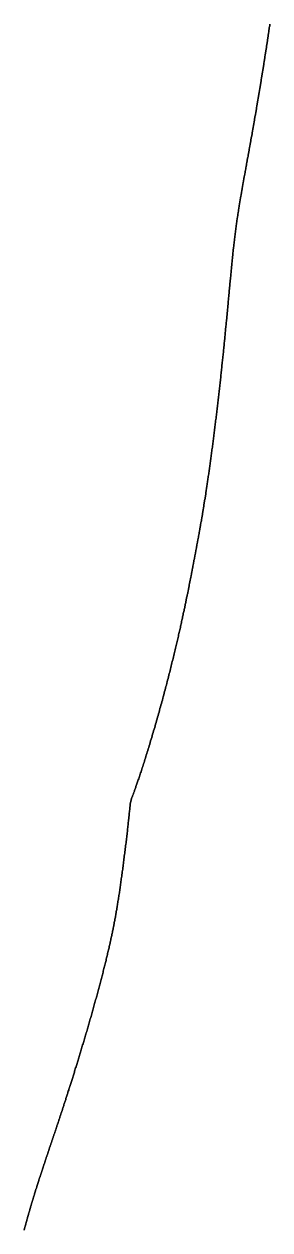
# Model space of a CAD drawing. Header units: inches. Extents: x 130170 to 284068, y 377793 to 804530.
# Drawn here: x 260286.8 to 260308.3, y 744296 to 744401.1 of the extents above; entities that cross this region are included whole.
import ezdxf

# ---------------------------------------------------------------- set-up
doc = ezdxf.new("R2010")
doc.units = ezdxf.units.IN
doc.header["$MEASUREMENT"] = 0
doc.layers.add('muni_il', color=7, linetype='Continuous')

msp = doc.modelspace()

# ---------------------------------------------------------------- linework, layer by layer
at = {"layer": 'muni_il'}
for points in [[(260286.82, 744295.98), (260286.84, 744296.03), (260286.85, 744296.08), (260286.86, 744296.12), (260286.87, 744296.17), (260286.89, 744296.21), (260286.9, 744296.26), (260286.91, 744296.31), (260286.92, 744296.35), (260286.94, 744296.4), (260286.95, 744296.44), (260286.96, 744296.49), (260286.97, 744296.53), (260286.98, 744296.58), (260287, 744296.62), (260287.01, 744296.67), (260287.02, 744296.71), (260287.03, 744296.76), (260287.05, 744296.8), (260287.06, 744296.85), (260287.07, 744296.89), (260287.08, 744296.94), (260287.1, 744296.98), (260287.11, 744297.02), (260287.12, 744297.07), (260287.13, 744297.11), (260287.15, 744297.16), (260287.16, 744297.2), (260287.17, 744297.24), (260287.18, 744297.29), (260287.2, 744297.33), (260287.21, 744297.38), (260287.22, 744297.42), (260287.23, 744297.46), (260287.24, 744297.51), (260287.26, 744297.55), (260287.27, 744297.59), (260287.28, 744297.64), (260287.29, 744297.68), (260287.31, 744297.72), (260287.32, 744297.77), (260287.33, 744297.81), (260287.34, 744297.85), (260287.36, 744297.9), (260287.37, 744297.94), (260287.38, 744297.98), (260287.39, 744298.02), (260287.41, 744298.07), (260287.42, 744298.11), (260287.43, 744298.15), (260287.45, 744298.2), (260287.46, 744298.24), (260287.47, 744298.28), (260287.48, 744298.32), (260287.5, 744298.37), (260287.51, 744298.41), (260287.52, 744298.45), (260287.53, 744298.49), (260287.55, 744298.54), (260287.56, 744298.58), (260287.57, 744298.62), (260287.59, 744298.67), (260287.6, 744298.71), (260287.61, 744298.75), (260287.62, 744298.79), (260287.64, 744298.84), (260287.65, 744298.88), (260287.66, 744298.92), (260287.68, 744298.96), (260287.69, 744299.01), (260287.7, 744299.05), (260287.72, 744299.09), (260287.73, 744299.13), (260287.74, 744299.18), (260287.75, 744299.22), (260287.77, 744299.26), (260287.78, 744299.3), (260287.79, 744299.35), (260287.81, 744299.39), (260287.82, 744299.43), (260287.83, 744299.48), (260287.85, 744299.52), (260287.86, 744299.56), (260287.87, 744299.6), (260287.89, 744299.65), (260287.9, 744299.69), (260287.92, 744299.73), (260287.93, 744299.78), (260287.94, 744299.82), (260287.96, 744299.86), (260287.97, 744299.9), (260287.98, 744299.95), (260288, 744299.99), (260288.01, 744300.03), (260288.03, 744300.08), (260288.04, 744300.12), (260288.05, 744300.17), (260288.07, 744300.21), (260288.08, 744300.25), (260288.1, 744300.3), (260288.11, 744300.34), (260288.12, 744300.38), (260288.14, 744300.43), (260288.15, 744300.47), (260288.17, 744300.52), (260288.18, 744300.56), (260288.19, 744300.6), (260288.21, 744300.65), (260288.22, 744300.69), (260288.24, 744300.74), (260288.25, 744300.78), (260288.27, 744300.83), (260288.28, 744300.87), (260288.3, 744300.92), (260288.31, 744300.96), (260288.33, 744301.01), (260288.34, 744301.05), (260288.36, 744301.1), (260288.37, 744301.14), (260288.39, 744301.19), (260288.4, 744301.23), (260288.42, 744301.28), (260288.43, 744301.32), (260288.45, 744301.37), (260288.46, 744301.42), (260288.48, 744301.46), (260288.49, 744301.51), (260288.51, 744301.56), (260288.52, 744301.6), (260288.54, 744301.65), (260288.55, 744301.7), (260288.57, 744301.74), (260288.59, 744301.79), (260288.6, 744301.84), (260288.62, 744301.89), (260288.63, 744301.93), (260288.65, 744301.98), (260288.67, 744302.03), (260288.68, 744302.08), (260288.7, 744302.13), (260288.71, 744302.17), (260288.73, 744302.22), (260288.75, 744302.27), (260288.76, 744302.32), (260288.78, 744302.37), (260288.8, 744302.42), (260288.81, 744302.47), (260288.83, 744302.52), (260288.85, 744302.57), (260288.86, 744302.62), (260288.88, 744302.67), (260288.9, 744302.72), (260288.91, 744302.77), (260288.93, 744302.82), (260288.95, 744302.87), (260288.97, 744302.93), (260288.98, 744302.98), (260289, 744303.03), (260289.02, 744303.08), (260289.04, 744303.13), (260289.05, 744303.19), (260289.07, 744303.24), (260289.09, 744303.29), (260289.11, 744303.35), (260289.13, 744303.4), (260289.14, 744303.45), (260289.16, 744303.51), (260289.18, 744303.56), (260289.2, 744303.62), (260289.22, 744303.67), (260289.24, 744303.73), (260289.25, 744303.78), (260289.27, 744303.84), (260289.29, 744303.89), (260289.31, 744303.95), (260289.33, 744304.01), (260289.35, 744304.06), (260289.37, 744304.12), (260289.39, 744304.18), (260289.41, 744304.23), (260289.43, 744304.29), (260289.45, 744304.35), (260289.47, 744304.41), (260289.49, 744304.47), (260289.51, 744304.53), (260289.53, 744304.59), (260289.55, 744304.65), (260289.57, 744304.71), (260289.59, 744304.77), (260289.61, 744304.83), (260289.63, 744304.89), (260289.65, 744304.95), (260289.67, 744305.02), (260289.69, 744305.08), (260289.71, 744305.14), (260289.73, 744305.21), (260289.75, 744305.27), (260289.78, 744305.33), (260289.8, 744305.4), (260289.82, 744305.46), (260289.84, 744305.53), (260289.86, 744305.59), (260289.88, 744305.66), (260289.91, 744305.73), (260289.93, 744305.79), (260289.95, 744305.86), (260289.97, 744305.93), (260290, 744306), (260290.02, 744306.07), (260290.04, 744306.13), (260290.06, 744306.2), (260290.09, 744306.27), (260290.11, 744306.34), (260290.13, 744306.42), (260290.16, 744306.49), (260290.18, 744306.56), (260290.2, 744306.63), (260290.23, 744306.7), (260290.25, 744306.78), (260290.28, 744306.85), (260290.3, 744306.93), (260290.32, 744307), (260290.35, 744307.08), (260290.37, 744307.15), (260290.4, 744307.23), (260290.42, 744307.3), (260290.45, 744307.38), (260290.47, 744307.46), (260290.5, 744307.54), (260290.52, 744307.62), (260290.55, 744307.7), (260290.58, 744307.78), (260290.6, 744307.86), (260290.63, 744307.94), (260290.65, 744308.02), (260290.68, 744308.1), (260290.71, 744308.18), (260290.73, 744308.27), (260290.76, 744308.35), (260290.79, 744308.44), (260290.81, 744308.52), (260290.84, 744308.61), (260290.87, 744308.69), (260290.9, 744308.78), (260290.92, 744308.87), (260290.95, 744308.95), (260290.98, 744309.04), (260291.01, 744309.13), (260291.03, 744309.22), (260291.06, 744309.31), (260291.09, 744309.4), (260291.12, 744309.49), (260291.15, 744309.58), (260291.18, 744309.67), (260291.21, 744309.77), (260291.23, 744309.86), (260291.26, 744309.95), (260291.29, 744310.05), (260291.32, 744310.14), (260291.35, 744310.24), (260291.38, 744310.33), (260291.41, 744310.43), (260291.44, 744310.52), (260291.47, 744310.62), (260291.5, 744310.72), (260291.53, 744310.82), (260291.56, 744310.92), (260291.59, 744311.02), (260291.62, 744311.12), (260291.65, 744311.22), (260291.68, 744311.32), (260291.71, 744311.42), (260291.74, 744311.52), (260291.77, 744311.62), (260291.81, 744311.72), (260291.84, 744311.83), (260291.87, 744311.93), (260291.9, 744312.03), (260291.93, 744312.14), (260291.96, 744312.24), (260291.99, 744312.35), (260292.02, 744312.45), (260292.06, 744312.56), (260292.09, 744312.66), (260292.12, 744312.77), (260292.15, 744312.88), (260292.18, 744312.99), (260292.21, 744313.09), (260292.24, 744313.2), (260292.28, 744313.31), (260292.31, 744313.42), (260292.34, 744313.53), (260292.37, 744313.64), (260292.4, 744313.74), (260292.44, 744313.85), (260292.47, 744313.96), (260292.5, 744314.07), (260292.53, 744314.18), (260292.56, 744314.29), (260292.59, 744314.4), (260292.63, 744314.52), (260292.66, 744314.63), (260292.69, 744314.74), (260292.72, 744314.85), (260292.75, 744314.96), (260292.78, 744315.07), (260292.82, 744315.18), (260292.85, 744315.29), (260292.88, 744315.4), (260292.91, 744315.51), (260292.94, 744315.63), (260292.97, 744315.74), (260293, 744315.85), (260293.03, 744315.96), (260293.06, 744316.07), (260293.1, 744316.18), (260293.13, 744316.29), (260293.16, 744316.4), (260293.19, 744316.51), (260293.22, 744316.62), (260293.25, 744316.74), (260293.28, 744316.85), (260293.31, 744316.96), (260293.34, 744317.07), (260293.37, 744317.18), (260293.39, 744317.28), (260293.42, 744317.39), (260293.45, 744317.5), (260293.48, 744317.61), (260293.51, 744317.72), (260293.54, 744317.83), (260293.57, 744317.94), (260293.6, 744318.04), (260293.62, 744318.15), (260293.65, 744318.26), (260293.68, 744318.36), (260293.71, 744318.47), (260293.73, 744318.58), (260293.76, 744318.68), (260293.79, 744318.79), (260293.81, 744318.89), (260293.84, 744319), (260293.87, 744319.1), (260293.89, 744319.2), (260293.92, 744319.31), (260293.94, 744319.41), (260293.97, 744319.51), (260293.99, 744319.61), (260294.02, 744319.72), (260294.04, 744319.82), (260294.07, 744319.92), (260294.09, 744320.02), (260294.11, 744320.12), (260294.14, 744320.22), (260294.16, 744320.32), (260294.18, 744320.42), (260294.21, 744320.51), (260294.23, 744320.61), (260294.25, 744320.71), (260294.27, 744320.81), (260294.3, 744320.91), (260294.32, 744321), (260294.34, 744321.1), (260294.36, 744321.19), (260294.38, 744321.29), (260294.4, 744321.39), (260294.42, 744321.48), (260294.44, 744321.58), (260294.46, 744321.67), (260294.48, 744321.77), (260294.5, 744321.86), (260294.52, 744321.96), (260294.54, 744322.05), (260294.56, 744322.15), (260294.58, 744322.24), (260294.6, 744322.33), (260294.62, 744322.43), (260294.64, 744322.52), (260294.66, 744322.62), (260294.67, 744322.71), (260294.69, 744322.8), (260294.71, 744322.9), (260294.73, 744322.99), (260294.74, 744323.09), (260294.76, 744323.18), (260294.78, 744323.28), (260294.8, 744323.37), (260294.81, 744323.47), (260294.83, 744323.57), (260294.85, 744323.66), (260294.86, 744323.76), (260294.88, 744323.86), (260294.9, 744323.95), (260294.91, 744324.05), (260294.93, 744324.15), (260294.95, 744324.25), (260294.96, 744324.35), (260294.98, 744324.45), (260295, 744324.55), (260295.01, 744324.65), (260295.03, 744324.76), (260295.05, 744324.86), (260295.06, 744324.96), (260295.08, 744325.07), (260295.09, 744325.17), (260295.11, 744325.28), (260295.13, 744325.39), (260295.14, 744325.49), (260295.16, 744325.6), (260295.17, 744325.71), (260295.19, 744325.82), (260295.21, 744325.93), (260295.22, 744326.05), (260295.24, 744326.16), (260295.25, 744326.27), (260295.27, 744326.39), (260295.29, 744326.5), (260295.3, 744326.62), (260295.32, 744326.74), (260295.34, 744326.86), (260295.35, 744326.98), (260295.37, 744327.1), (260295.38, 744327.22), (260295.4, 744327.34), (260295.42, 744327.46), (260295.43, 744327.59), (260295.45, 744327.71), (260295.47, 744327.84), (260295.48, 744327.96), (260295.5, 744328.09), (260295.52, 744328.22), (260295.53, 744328.34), (260295.55, 744328.47), (260295.56, 744328.6), (260295.58, 744328.73), (260295.6, 744328.86), (260295.61, 744328.98), (260295.63, 744329.11), (260295.65, 744329.24), (260295.66, 744329.37), (260295.68, 744329.5), (260295.69, 744329.63), (260295.71, 744329.76), (260295.72, 744329.88), (260295.74, 744330.01), (260295.75, 744330.14), (260295.77, 744330.26), (260295.78, 744330.38), (260295.8, 744330.51), (260295.81, 744330.63), (260295.83, 744330.75), (260295.84, 744330.87), (260295.85, 744330.98), (260295.87, 744331.1), (260295.88, 744331.21), (260295.89, 744331.32), (260295.9, 744331.43), (260295.91, 744331.54), (260295.93, 744331.64), (260295.94, 744331.75), (260295.95, 744331.84), (260295.96, 744331.94), (260295.97, 744332.03), (260295.98, 744332.12), (260295.99, 744332.21), (260295.99, 744332.29), (260296, 744332.37), (260296.01, 744332.44), (260296.02, 744332.52), (260296.02, 744332.58), (260296.03, 744332.65), (260296.04, 744332.71), (260296.04, 744332.76), (260296.05, 744332.81), (260296.05, 744332.86), (260296.05, 744332.9), (260296.06, 744332.94), (260296.06, 744332.98), (260296.06, 744333.01), (260296.06, 744333.04), (260296.07, 744333.06), (260296.07, 744333.08), (260296.07, 744333.09), (260296.07, 744333.11), (260296.07, 744333.11), (260296.07, 744333.12), (260296.07, 744333.12), (260296.2, 744333.61), (260296.23, 744333.71), (260296.25, 744333.76), (260296.27, 744333.81), (260296.29, 744333.87), (260296.31, 744333.92), (260296.33, 744333.97), (260296.35, 744334.03), (260296.37, 744334.09), (260296.39, 744334.15), (260296.41, 744334.21), (260296.44, 744334.27), (260296.46, 744334.33), (260296.48, 744334.4), (260296.51, 744334.46), (260296.53, 744334.53), (260296.56, 744334.61), (260296.58, 744334.68), (260296.61, 744334.76), (260296.64, 744334.83), (260296.66, 744334.91), (260296.69, 744335), (260296.72, 744335.08), (260296.75, 744335.17), (260296.78, 744335.26), (260296.82, 744335.35), (260296.85, 744335.45), (260296.88, 744335.55), (260296.91, 744335.65), (260296.95, 744335.75), (260296.98, 744335.85), (260297.02, 744335.96), (260297.05, 744336.07), (260297.09, 744336.18), (260297.13, 744336.3), (260297.17, 744336.41), (260297.2, 744336.53), (260297.24, 744336.65), (260297.28, 744336.77), (260297.32, 744336.89), (260297.36, 744337.02), (260297.4, 744337.15), (260297.44, 744337.28), (260297.48, 744337.41), (260297.52, 744337.54), (260297.57, 744337.67), (260297.61, 744337.81), (260297.65, 744337.94), (260297.69, 744338.08), (260297.73, 744338.22), (260297.78, 744338.36), (260297.82, 744338.5), (260297.86, 744338.65), (260297.9, 744338.79), (260297.95, 744338.93), (260297.99, 744339.08), (260298.03, 744339.22), (260298.08, 744339.37), (260298.12, 744339.52), (260298.16, 744339.67), (260298.21, 744339.81), (260298.25, 744339.96), (260298.29, 744340.11), (260298.34, 744340.26), (260298.38, 744340.41), (260298.42, 744340.56), (260298.46, 744340.71), (260298.51, 744340.86), (260298.55, 744341.01), (260298.59, 744341.16), (260298.63, 744341.31), (260298.67, 744341.46), (260298.72, 744341.61), (260298.76, 744341.76), (260298.8, 744341.91), (260298.84, 744342.06), (260298.88, 744342.21), (260298.92, 744342.36), (260298.96, 744342.5), (260299, 744342.65), (260299.04, 744342.8), (260299.08, 744342.94), (260299.12, 744343.09), (260299.15, 744343.23), (260299.19, 744343.38), (260299.23, 744343.52), (260299.27, 744343.67), (260299.3, 744343.81), (260299.34, 744343.95), (260299.38, 744344.09), (260299.41, 744344.23), (260299.45, 744344.37), (260299.48, 744344.51), (260299.52, 744344.65), (260299.55, 744344.78), (260299.59, 744344.92), (260299.62, 744345.05), (260299.66, 744345.19), (260299.69, 744345.32), (260299.72, 744345.45), (260299.75, 744345.58), (260299.79, 744345.71), (260299.82, 744345.84), (260299.85, 744345.97), (260299.88, 744346.1), (260299.91, 744346.23), (260299.94, 744346.35), (260299.97, 744346.48), (260300, 744346.6), (260300.03, 744346.72), (260300.06, 744346.84), (260300.09, 744346.96), (260300.12, 744347.08), (260300.14, 744347.2), (260300.17, 744347.32), (260300.2, 744347.43), (260300.22, 744347.55), (260300.25, 744347.66), (260300.28, 744347.78), (260300.3, 744347.89), (260300.33, 744348), (260300.35, 744348.11), (260300.38, 744348.22), (260300.4, 744348.33), (260300.43, 744348.43), (260300.45, 744348.54), (260300.47, 744348.64), (260300.5, 744348.75), (260300.52, 744348.85), (260300.54, 744348.95), (260300.56, 744349.06), (260300.59, 744349.16), (260300.61, 744349.25), (260300.63, 744349.35), (260300.65, 744349.45), (260300.67, 744349.55), (260300.69, 744349.64), (260300.71, 744349.74), (260300.73, 744349.83), (260300.75, 744349.92), (260300.77, 744350.02), (260300.79, 744350.11), (260300.81, 744350.2), (260300.83, 744350.29), (260300.85, 744350.37), (260300.87, 744350.46), (260300.88, 744350.55), (260300.9, 744350.63), (260300.92, 744350.72), (260300.94, 744350.8), (260300.95, 744350.89), (260300.97, 744350.97), (260300.99, 744351.05), (260301, 744351.13), (260301.02, 744351.22), (260301.04, 744351.29), (260301.05, 744351.37), (260301.07, 744351.45), (260301.09, 744351.53), (260301.1, 744351.61), (260301.12, 744351.68), (260301.13, 744351.76), (260301.15, 744351.83), (260301.16, 744351.91), (260301.18, 744351.98), (260301.19, 744352.06), (260301.21, 744352.13), (260301.22, 744352.2), (260301.23, 744352.27), (260301.25, 744352.34), (260301.26, 744352.41), (260301.28, 744352.48), (260301.29, 744352.55), (260301.3, 744352.62), (260301.32, 744352.69), (260301.33, 744352.76), (260301.34, 744352.82), (260301.36, 744352.89), (260301.37, 744352.96), (260301.38, 744353.02), (260301.39, 744353.09), (260301.41, 744353.15), (260301.42, 744353.22), (260301.43, 744353.28), (260301.44, 744353.35), (260301.46, 744353.41), (260301.47, 744353.47), (260301.48, 744353.54), (260301.49, 744353.6), (260301.5, 744353.66), (260301.52, 744353.72), (260301.53, 744353.78), (260301.54, 744353.85), (260301.55, 744353.91), (260301.56, 744353.97), (260301.58, 744354.03), (260301.59, 744354.09), (260301.6, 744354.15), (260301.61, 744354.21), (260301.62, 744354.27), (260301.63, 744354.33), (260301.64, 744354.39), (260301.66, 744354.45), (260301.67, 744354.51), (260301.68, 744354.57), (260301.69, 744354.63), (260301.7, 744354.69), (260301.71, 744354.75), (260301.72, 744354.81), (260301.74, 744354.87), (260301.75, 744354.92), (260301.76, 744354.98), (260301.77, 744355.04), (260301.78, 744355.1), (260301.79, 744355.16), (260301.8, 744355.22), (260301.81, 744355.28), (260301.83, 744355.34), (260301.84, 744355.4), (260301.85, 744355.46), (260301.86, 744355.52), (260301.87, 744355.58), (260301.88, 744355.64), (260301.89, 744355.7), (260301.9, 744355.76), (260301.92, 744355.83), (260301.93, 744355.89), (260301.94, 744355.95), (260301.95, 744356.01), (260301.96, 744356.07), (260301.97, 744356.13), (260301.98, 744356.2), (260302, 744356.26), (260302.01, 744356.32), (260302.02, 744356.39), (260302.03, 744356.45), (260302.04, 744356.52), (260302.05, 744356.58), (260302.07, 744356.65), (260302.08, 744356.71), (260302.09, 744356.78), (260302.1, 744356.84), (260302.11, 744356.91), (260302.13, 744356.98), (260302.14, 744357.05), (260302.15, 744357.11), (260302.16, 744357.18), (260302.18, 744357.25), (260302.19, 744357.32), (260302.2, 744357.39), (260302.21, 744357.46), (260302.22, 744357.53), (260302.24, 744357.61), (260302.25, 744357.68), (260302.26, 744357.75), (260302.28, 744357.83), (260302.29, 744357.9), (260302.3, 744357.97), (260302.31, 744358.05), (260302.33, 744358.13), (260302.34, 744358.2), (260302.35, 744358.28), (260302.37, 744358.36), (260302.38, 744358.44), (260302.39, 744358.51), (260302.41, 744358.59), (260302.42, 744358.67), (260302.43, 744358.76), (260302.45, 744358.84), (260302.46, 744358.92), (260302.47, 744359), (260302.49, 744359.09), (260302.5, 744359.17), (260302.51, 744359.26), (260302.53, 744359.34), (260302.54, 744359.43), (260302.56, 744359.51), (260302.57, 744359.6), (260302.58, 744359.69), (260302.6, 744359.78), (260302.61, 744359.87), (260302.63, 744359.96), (260302.64, 744360.05), (260302.66, 744360.14), (260302.67, 744360.24), (260302.68, 744360.33), (260302.7, 744360.42), (260302.71, 744360.52), (260302.73, 744360.61), (260302.74, 744360.71), (260302.76, 744360.81), (260302.77, 744360.9), (260302.79, 744361), (260302.8, 744361.1), (260302.82, 744361.2), (260302.83, 744361.3), (260302.85, 744361.4), (260302.86, 744361.5), (260302.88, 744361.61), (260302.89, 744361.71), (260302.91, 744361.81), (260302.92, 744361.92), (260302.94, 744362.02), (260302.95, 744362.13), (260302.97, 744362.24), (260302.98, 744362.34), (260303, 744362.45), (260303.01, 744362.56), (260303.03, 744362.67), (260303.04, 744362.78), (260303.06, 744362.89), (260303.07, 744363), (260303.09, 744363.11), (260303.1, 744363.22), (260303.12, 744363.33), (260303.13, 744363.45), (260303.15, 744363.56), (260303.17, 744363.67), (260303.18, 744363.79), (260303.2, 744363.9), (260303.21, 744364.02), (260303.23, 744364.14), (260303.24, 744364.25), (260303.26, 744364.37), (260303.27, 744364.49), (260303.29, 744364.61), (260303.3, 744364.72), (260303.32, 744364.84), (260303.34, 744364.96), (260303.35, 744365.08), (260303.37, 744365.2), (260303.38, 744365.32), (260303.4, 744365.44), (260303.41, 744365.57), (260303.43, 744365.69), (260303.44, 744365.81), (260303.46, 744365.93), (260303.47, 744366.05), (260303.49, 744366.18), (260303.5, 744366.3), (260303.52, 744366.42), (260303.53, 744366.55), (260303.55, 744366.67), (260303.56, 744366.8), (260303.58, 744366.92), (260303.59, 744367.04), (260303.61, 744367.17), (260303.62, 744367.29), (260303.64, 744367.42), (260303.65, 744367.54), (260303.67, 744367.67), (260303.68, 744367.8), (260303.7, 744367.92), (260303.71, 744368.05), (260303.73, 744368.17), (260303.74, 744368.3), (260303.76, 744368.42), (260303.77, 744368.55), (260303.78, 744368.68), (260303.8, 744368.8), (260303.81, 744368.93), (260303.83, 744369.05), (260303.84, 744369.18), (260303.86, 744369.31), (260303.87, 744369.43), (260303.88, 744369.56), (260303.9, 744369.68), (260303.91, 744369.81), (260303.92, 744369.93), (260303.94, 744370.06), (260303.95, 744370.18), (260303.97, 744370.31), (260303.98, 744370.43), (260303.99, 744370.56), (260304.01, 744370.68), (260304.02, 744370.81), (260304.03, 744370.93), (260304.05, 744371.05), (260304.06, 744371.18), (260304.07, 744371.3), (260304.08, 744371.42), (260304.1, 744371.54), (260304.11, 744371.67), (260304.12, 744371.79), (260304.14, 744371.91), (260304.15, 744372.03), (260304.16, 744372.15), (260304.17, 744372.27), (260304.18, 744372.39), (260304.2, 744372.51), (260304.21, 744372.63), (260304.22, 744372.75), (260304.23, 744372.87), (260304.25, 744372.99), (260304.26, 744373.11), (260304.27, 744373.22), (260304.28, 744373.34), (260304.29, 744373.46), (260304.3, 744373.57), (260304.32, 744373.69), (260304.33, 744373.8), (260304.34, 744373.92), (260304.35, 744374.03), (260304.36, 744374.14), (260304.37, 744374.26), (260304.38, 744374.37), (260304.39, 744374.48), (260304.4, 744374.59), (260304.41, 744374.7), (260304.43, 744374.81), (260304.44, 744374.92), (260304.45, 744375.03), (260304.46, 744375.14), (260304.47, 744375.25), (260304.48, 744375.36), (260304.49, 744375.46), (260304.5, 744375.57), (260304.51, 744375.68), (260304.52, 744375.78), (260304.53, 744375.88), (260304.54, 744375.99), (260304.55, 744376.09), (260304.56, 744376.19), (260304.57, 744376.3), (260304.58, 744376.4), (260304.59, 744376.5), (260304.6, 744376.6), (260304.61, 744376.7), (260304.61, 744376.8), (260304.62, 744376.9), (260304.63, 744376.99), (260304.64, 744377.09), (260304.65, 744377.19), (260304.66, 744377.28), (260304.67, 744377.38), (260304.68, 744377.47), (260304.69, 744377.57), (260304.7, 744377.66), (260304.7, 744377.75), (260304.71, 744377.84), (260304.72, 744377.94), (260304.73, 744378.03), (260304.74, 744378.12), (260304.75, 744378.21), (260304.76, 744378.29), (260304.76, 744378.38), (260304.77, 744378.47), (260304.78, 744378.56), (260304.79, 744378.64), (260304.8, 744378.73), (260304.8, 744378.81), (260304.81, 744378.9), (260304.82, 744378.98), (260304.83, 744379.07), (260304.84, 744379.15), (260304.84, 744379.23), (260304.85, 744379.31), (260304.86, 744379.39), (260304.87, 744379.47), (260304.87, 744379.55), (260304.88, 744379.63), (260304.89, 744379.71), (260304.9, 744379.79), (260304.91, 744379.86), (260304.91, 744379.94), (260304.92, 744380.02), (260304.93, 744380.09), (260304.94, 744380.17), (260304.94, 744380.24), (260304.95, 744380.32), (260304.96, 744380.39), (260304.96, 744380.46), (260304.97, 744380.54), (260304.98, 744380.61), (260304.99, 744380.68), (260304.99, 744380.75), (260305, 744380.82), (260305.01, 744380.89), (260305.02, 744380.96), (260305.02, 744381.03), (260305.03, 744381.1), (260305.04, 744381.17), (260305.04, 744381.23), (260305.05, 744381.3), (260305.06, 744381.37), (260305.07, 744381.43), (260305.07, 744381.5), (260305.08, 744381.57), (260305.09, 744381.63), (260305.09, 744381.7), (260305.1, 744381.76), (260305.11, 744381.82), (260305.12, 744381.89), (260305.12, 744381.95), (260305.13, 744382.01), (260305.14, 744382.08), (260305.14, 744382.14), (260305.15, 744382.2), (260305.16, 744382.26), (260305.17, 744382.32), (260305.17, 744382.38), (260305.18, 744382.44), (260305.19, 744382.5), (260305.19, 744382.56), (260305.2, 744382.62), (260305.21, 744382.68), (260305.22, 744382.74), (260305.22, 744382.8), (260305.23, 744382.86), (260305.24, 744382.92), (260305.25, 744382.98), (260305.25, 744383.03), (260305.26, 744383.09), (260305.27, 744383.15), (260305.28, 744383.21), (260305.28, 744383.26), (260305.29, 744383.32), (260305.3, 744383.38), (260305.31, 744383.43), (260305.31, 744383.49), (260305.32, 744383.55), (260305.33, 744383.6), (260305.34, 744383.66), (260305.34, 744383.71), (260305.35, 744383.77), (260305.36, 744383.83), (260305.37, 744383.88), (260305.37, 744383.94), (260305.38, 744383.99), (260305.39, 744384.05), (260305.4, 744384.1), (260305.4, 744384.15), (260305.41, 744384.16), (260305.41, 744384.21), (260305.42, 744384.27), (260305.43, 744384.32), (260305.44, 744384.38), (260305.45, 744384.43), (260305.46, 744384.49), (260305.46, 744384.54), (260305.47, 744384.6), (260305.48, 744384.65), (260305.49, 744384.71), (260305.5, 744384.76), (260305.51, 744384.82), (260305.51, 744384.87), (260305.52, 744384.93), (260305.53, 744384.98), (260305.54, 744385.04), (260305.55, 744385.09), (260305.56, 744385.15), (260305.57, 744385.2), (260305.58, 744385.26), (260305.59, 744385.31), (260305.59, 744385.37), (260305.6, 744385.42), (260305.61, 744385.48), (260305.62, 744385.54), (260305.63, 744385.59), (260305.64, 744385.65), (260305.65, 744385.7), (260305.66, 744385.76), (260305.67, 744385.82), (260305.68, 744385.87), (260305.69, 744385.93), (260305.7, 744385.99), (260305.71, 744386.04), (260305.72, 744386.1), (260305.73, 744386.16), (260305.74, 744386.22), (260305.75, 744386.27), (260305.76, 744386.33), (260305.77, 744386.39), (260305.78, 744386.45), (260305.79, 744386.51), (260305.8, 744386.57), (260305.81, 744386.62), (260305.82, 744386.68), (260305.83, 744386.74), (260305.84, 744386.8), (260305.85, 744386.86), (260305.86, 744386.92), (260305.87, 744386.98), (260305.88, 744387.04), (260305.89, 744387.1), (260305.9, 744387.16), (260305.91, 744387.23), (260305.93, 744387.29), (260305.94, 744387.35), (260305.95, 744387.41), (260305.96, 744387.47), (260305.97, 744387.54), (260305.98, 744387.6), (260305.99, 744387.66), (260306, 744387.72), (260306.02, 744387.79), (260306.03, 744387.85), (260306.04, 744387.92), (260306.05, 744387.98), (260306.06, 744388.04), (260306.07, 744388.11), (260306.09, 744388.17), (260306.1, 744388.24), (260306.11, 744388.31), (260306.12, 744388.37), (260306.13, 744388.44), (260306.15, 744388.5), (260306.16, 744388.57), (260306.17, 744388.64), (260306.18, 744388.71), (260306.19, 744388.77), (260306.21, 744388.84), (260306.22, 744388.91), (260306.23, 744388.98), (260306.24, 744389.05), (260306.26, 744389.12), (260306.27, 744389.19), (260306.28, 744389.25), (260306.29, 744389.32), (260306.31, 744389.39), (260306.32, 744389.47), (260306.33, 744389.54), (260306.35, 744389.61), (260306.36, 744389.68), (260306.37, 744389.75), (260306.39, 744389.82), (260306.4, 744389.89), (260306.41, 744389.97), (260306.42, 744390.04), (260306.44, 744390.11), (260306.45, 744390.19), (260306.46, 744390.26), (260306.48, 744390.33), (260306.49, 744390.41), (260306.5, 744390.48), (260306.52, 744390.56), (260306.53, 744390.63), (260306.54, 744390.71), (260306.56, 744390.78), (260306.57, 744390.86), (260306.59, 744390.93), (260306.6, 744391.01), (260306.61, 744391.08), (260306.63, 744391.16), (260306.64, 744391.24), (260306.65, 744391.32), (260306.67, 744391.39), (260306.68, 744391.47), (260306.7, 744391.55), (260306.71, 744391.63), (260306.72, 744391.7), (260306.74, 744391.78), (260306.75, 744391.86), (260306.77, 744391.94), (260306.78, 744392.02), (260306.79, 744392.1), (260306.81, 744392.18), (260306.82, 744392.26), (260306.84, 744392.34), (260306.85, 744392.42), (260306.86, 744392.5), (260306.88, 744392.58), (260306.89, 744392.66), (260306.91, 744392.74), (260306.92, 744392.82), (260306.93, 744392.9), (260306.95, 744392.98), (260306.96, 744393.07), (260306.98, 744393.15), (260306.99, 744393.23), (260307.01, 744393.31), (260307.02, 744393.39), (260307.03, 744393.48), (260307.05, 744393.56), (260307.06, 744393.64), (260307.08, 744393.72), (260307.09, 744393.81), (260307.1, 744393.89), (260307.12, 744393.97), (260307.13, 744394.05), (260307.15, 744394.14), (260307.16, 744394.22), (260307.18, 744394.3), (260307.19, 744394.39), (260307.2, 744394.47), (260307.22, 744394.56), (260307.23, 744394.64), (260307.25, 744394.72), (260307.26, 744394.81), (260307.27, 744394.89), (260307.29, 744394.98), (260307.3, 744395.06), (260307.32, 744395.14), (260307.33, 744395.23), (260307.35, 744395.31), (260307.36, 744395.4), (260307.37, 744395.48), (260307.39, 744395.57), (260307.4, 744395.65), (260307.42, 744395.73), (260307.43, 744395.82), (260307.44, 744395.9), (260307.46, 744395.99), (260307.47, 744396.07), (260307.49, 744396.16), (260307.5, 744396.24), (260307.51, 744396.33), (260307.53, 744396.41), (260307.54, 744396.49), (260307.55, 744396.58), (260307.57, 744396.66), (260307.58, 744396.75), (260307.59, 744396.83), (260307.61, 744396.92), (260307.62, 744397), (260307.64, 744397.08), (260307.65, 744397.17), (260307.66, 744397.25), (260307.68, 744397.34), (260307.69, 744397.42), (260307.7, 744397.5), (260307.72, 744397.59), (260307.73, 744397.67), (260307.74, 744397.76), (260307.76, 744397.84), (260307.77, 744397.92), (260307.78, 744398.01), (260307.8, 744398.09), (260307.81, 744398.17), (260307.82, 744398.26), (260307.83, 744398.34), (260307.85, 744398.42), (260307.86, 744398.5), (260307.87, 744398.59), (260307.89, 744398.67), (260307.9, 744398.75), (260307.91, 744398.83), (260307.92, 744398.92), (260307.94, 744399), (260307.95, 744399.08), (260307.96, 744399.16), (260307.97, 744399.24), (260307.99, 744399.33), (260308, 744399.41), (260308.01, 744399.49), (260308.02, 744399.57), (260308.04, 744399.65), (260308.05, 744399.73), (260308.06, 744399.81), (260308.07, 744399.89), (260308.08, 744399.97), (260308.1, 744400.05), (260308.11, 744400.13), (260308.12, 744400.21), (260308.13, 744400.29), (260308.14, 744400.37), (260308.16, 744400.45), (260308.17, 744400.53), (260308.18, 744400.61), (260308.19, 744400.69), (260308.2, 744400.77), (260308.21, 744400.84), (260308.23, 744400.92), (260308.24, 744401), (260308.25, 744401.08), (260308.26, 744401.15)], [(260308.26, 744401.15), (260308.25, 744401.08), (260308.24, 744401), (260308.23, 744400.92), (260308.21, 744400.84), (260308.2, 744400.77), (260308.19, 744400.69), (260308.18, 744400.61), (260308.17, 744400.53), (260308.16, 744400.45), (260308.14, 744400.37), (260308.13, 744400.29), (260308.12, 744400.21), (260308.11, 744400.13), (260308.1, 744400.05), (260308.08, 744399.97), (260308.07, 744399.89), (260308.06, 744399.81), (260308.05, 744399.73), (260308.04, 744399.65), (260308.02, 744399.57), (260308.01, 744399.49), (260308, 744399.41), (260307.99, 744399.33), (260307.97, 744399.24), (260307.96, 744399.16), (260307.95, 744399.08), (260307.94, 744399), (260307.92, 744398.92), (260307.91, 744398.83), (260307.9, 744398.75), (260307.89, 744398.67), (260307.87, 744398.59), (260307.86, 744398.5), (260307.85, 744398.42), (260307.83, 744398.34), (260307.82, 744398.26), (260307.81, 744398.17), (260307.8, 744398.09), (260307.78, 744398.01), (260307.77, 744397.92), (260307.76, 744397.84), (260307.74, 744397.76), (260307.73, 744397.67), (260307.72, 744397.59), (260307.7, 744397.5), (260307.69, 744397.42), (260307.68, 744397.34), (260307.66, 744397.25), (260307.65, 744397.17), (260307.64, 744397.08), (260307.62, 744397), (260307.61, 744396.92), (260307.59, 744396.83), (260307.58, 744396.75), (260307.57, 744396.66), (260307.55, 744396.58), (260307.54, 744396.49), (260307.53, 744396.41), (260307.51, 744396.33), (260307.5, 744396.24), (260307.49, 744396.16), (260307.47, 744396.07), (260307.46, 744395.99), (260307.44, 744395.9), (260307.43, 744395.82), (260307.42, 744395.73), (260307.4, 744395.65), (260307.39, 744395.57), (260307.37, 744395.48), (260307.36, 744395.4), (260307.35, 744395.31), (260307.33, 744395.23), (260307.32, 744395.14), (260307.3, 744395.06), (260307.29, 744394.98), (260307.27, 744394.89), (260307.26, 744394.81), (260307.25, 744394.72), (260307.23, 744394.64), (260307.22, 744394.56), (260307.2, 744394.47), (260307.19, 744394.39), (260307.18, 744394.3), (260307.16, 744394.22), (260307.15, 744394.14), (260307.13, 744394.05), (260307.12, 744393.97), (260307.1, 744393.89), (260307.09, 744393.81), (260307.08, 744393.72), (260307.06, 744393.64), (260307.05, 744393.56), (260307.03, 744393.48), (260307.02, 744393.39), (260307.01, 744393.31), (260306.99, 744393.23), (260306.98, 744393.15), (260306.96, 744393.07), (260306.95, 744392.98), (260306.93, 744392.9), (260306.92, 744392.82), (260306.91, 744392.74), (260306.89, 744392.66), (260306.88, 744392.58), (260306.86, 744392.5), (260306.85, 744392.42), (260306.84, 744392.34), (260306.82, 744392.26), (260306.81, 744392.18), (260306.79, 744392.1), (260306.78, 744392.02), (260306.77, 744391.94), (260306.75, 744391.86), (260306.74, 744391.78), (260306.72, 744391.7), (260306.71, 744391.63), (260306.7, 744391.55), (260306.68, 744391.47), (260306.67, 744391.39), (260306.65, 744391.32), (260306.64, 744391.24), (260306.63, 744391.16), (260306.61, 744391.08), (260306.6, 744391.01), (260306.59, 744390.93), (260306.57, 744390.86), (260306.56, 744390.78), (260306.54, 744390.71), (260306.53, 744390.63), (260306.52, 744390.56), (260306.5, 744390.48), (260306.49, 744390.41), (260306.48, 744390.33), (260306.46, 744390.26), (260306.45, 744390.19), (260306.44, 744390.11), (260306.42, 744390.04), (260306.41, 744389.97), (260306.4, 744389.89), (260306.39, 744389.82), (260306.37, 744389.75), (260306.36, 744389.68), (260306.35, 744389.61), (260306.33, 744389.54), (260306.32, 744389.47), (260306.31, 744389.39), (260306.29, 744389.32), (260306.28, 744389.25), (260306.27, 744389.19), (260306.26, 744389.12), (260306.24, 744389.05), (260306.23, 744388.98), (260306.22, 744388.91), (260306.21, 744388.84), (260306.19, 744388.77), (260306.18, 744388.71), (260306.17, 744388.64), (260306.16, 744388.57), (260306.15, 744388.5), (260306.13, 744388.44), (260306.12, 744388.37), (260306.11, 744388.31), (260306.1, 744388.24), (260306.09, 744388.17), (260306.07, 744388.11), (260306.06, 744388.04), (260306.05, 744387.98), (260306.04, 744387.92), (260306.03, 744387.85), (260306.02, 744387.79), (260306, 744387.72), (260305.99, 744387.66), (260305.98, 744387.6), (260305.97, 744387.54), (260305.96, 744387.47), (260305.95, 744387.41), (260305.94, 744387.35), (260305.93, 744387.29), (260305.91, 744387.23), (260305.9, 744387.16), (260305.89, 744387.1), (260305.88, 744387.04), (260305.87, 744386.98), (260305.86, 744386.92), (260305.85, 744386.86), (260305.84, 744386.8), (260305.83, 744386.74), (260305.82, 744386.68), (260305.81, 744386.62), (260305.8, 744386.57), (260305.79, 744386.51), (260305.78, 744386.45), (260305.77, 744386.39), (260305.76, 744386.33), (260305.75, 744386.27), (260305.74, 744386.22), (260305.73, 744386.16), (260305.72, 744386.1), (260305.71, 744386.04), (260305.7, 744385.99), (260305.69, 744385.93), (260305.68, 744385.87), (260305.67, 744385.82), (260305.66, 744385.76), (260305.65, 744385.7), (260305.64, 744385.65), (260305.63, 744385.59), (260305.62, 744385.54), (260305.61, 744385.48), (260305.6, 744385.42), (260305.59, 744385.37), (260305.59, 744385.31), (260305.58, 744385.26), (260305.57, 744385.2), (260305.56, 744385.15), (260305.55, 744385.09), (260305.54, 744385.04), (260305.53, 744384.98), (260305.52, 744384.93), (260305.51, 744384.87), (260305.51, 744384.82), (260305.5, 744384.76), (260305.49, 744384.71), (260305.48, 744384.65), (260305.47, 744384.6), (260305.46, 744384.54), (260305.46, 744384.49), (260305.45, 744384.43), (260305.44, 744384.38), (260305.43, 744384.32), (260305.42, 744384.27), (260305.41, 744384.21), (260305.41, 744384.16), (260305.4, 744384.15), (260305.4, 744384.1), (260305.39, 744384.05), (260305.38, 744383.99), (260305.37, 744383.94), (260305.37, 744383.88), (260305.36, 744383.83), (260305.35, 744383.77), (260305.34, 744383.71), (260305.34, 744383.66), (260305.33, 744383.6), (260305.32, 744383.55), (260305.31, 744383.49), (260305.31, 744383.43), (260305.3, 744383.38), (260305.29, 744383.32), (260305.28, 744383.26), (260305.28, 744383.21), (260305.27, 744383.15), (260305.26, 744383.09), (260305.25, 744383.03), (260305.25, 744382.98), (260305.24, 744382.92), (260305.23, 744382.86), (260305.22, 744382.8), (260305.22, 744382.74), (260305.21, 744382.68), (260305.2, 744382.62), (260305.19, 744382.56), (260305.19, 744382.5), (260305.18, 744382.44), (260305.17, 744382.38), (260305.17, 744382.32), (260305.16, 744382.26), (260305.15, 744382.2), (260305.14, 744382.14), (260305.14, 744382.08), (260305.13, 744382.01), (260305.12, 744381.95), (260305.12, 744381.89), (260305.11, 744381.82), (260305.1, 744381.76), (260305.09, 744381.7), (260305.09, 744381.63), (260305.08, 744381.57), (260305.07, 744381.5), (260305.07, 744381.43), (260305.06, 744381.37), (260305.05, 744381.3), (260305.04, 744381.23), (260305.04, 744381.17), (260305.03, 744381.1), (260305.02, 744381.03), (260305.02, 744380.96), (260305.01, 744380.89), (260305, 744380.82), (260304.99, 744380.75), (260304.99, 744380.68), (260304.98, 744380.61), (260304.97, 744380.54), (260304.96, 744380.46), (260304.96, 744380.39), (260304.95, 744380.32), (260304.94, 744380.24), (260304.94, 744380.17), (260304.93, 744380.09), (260304.92, 744380.02), (260304.91, 744379.94), (260304.91, 744379.86), (260304.9, 744379.79), (260304.89, 744379.71), (260304.88, 744379.63), (260304.87, 744379.55), (260304.87, 744379.47), (260304.86, 744379.39), (260304.85, 744379.31), (260304.84, 744379.23), (260304.84, 744379.15), (260304.83, 744379.07), (260304.82, 744378.98), (260304.81, 744378.9), (260304.8, 744378.81), (260304.8, 744378.73), (260304.79, 744378.64), (260304.78, 744378.56), (260304.77, 744378.47), (260304.76, 744378.38), (260304.76, 744378.29), (260304.75, 744378.21), (260304.74, 744378.12), (260304.73, 744378.03), (260304.72, 744377.94), (260304.71, 744377.84), (260304.7, 744377.75), (260304.7, 744377.66), (260304.69, 744377.57), (260304.68, 744377.47), (260304.67, 744377.38), (260304.66, 744377.28), (260304.65, 744377.19), (260304.64, 744377.09), (260304.63, 744376.99), (260304.62, 744376.9), (260304.61, 744376.8), (260304.61, 744376.7), (260304.6, 744376.6), (260304.59, 744376.5), (260304.58, 744376.4), (260304.57, 744376.3), (260304.56, 744376.19), (260304.55, 744376.09), (260304.54, 744375.99), (260304.53, 744375.88), (260304.52, 744375.78), (260304.51, 744375.68), (260304.5, 744375.57), (260304.49, 744375.46), (260304.48, 744375.36), (260304.47, 744375.25), (260304.46, 744375.14), (260304.45, 744375.03), (260304.44, 744374.92), (260304.43, 744374.81), (260304.41, 744374.7), (260304.4, 744374.59), (260304.39, 744374.48), (260304.38, 744374.37), (260304.37, 744374.26), (260304.36, 744374.14), (260304.35, 744374.03), (260304.34, 744373.92), (260304.33, 744373.8), (260304.32, 744373.69), (260304.3, 744373.57), (260304.29, 744373.46), (260304.28, 744373.34), (260304.27, 744373.22), (260304.26, 744373.11), (260304.25, 744372.99), (260304.23, 744372.87), (260304.22, 744372.75), (260304.21, 744372.63), (260304.2, 744372.51), (260304.18, 744372.39), (260304.17, 744372.27), (260304.16, 744372.15), (260304.15, 744372.03), (260304.14, 744371.91), (260304.12, 744371.79), (260304.11, 744371.67), (260304.1, 744371.54), (260304.08, 744371.42), (260304.07, 744371.3), (260304.06, 744371.18), (260304.05, 744371.05), (260304.03, 744370.93), (260304.02, 744370.81), (260304.01, 744370.68), (260303.99, 744370.56), (260303.98, 744370.43), (260303.97, 744370.31), (260303.95, 744370.18), (260303.94, 744370.06), (260303.92, 744369.93), (260303.91, 744369.81), (260303.9, 744369.68), (260303.88, 744369.56), (260303.87, 744369.43), (260303.86, 744369.31), (260303.84, 744369.18), (260303.83, 744369.05), (260303.81, 744368.93), (260303.8, 744368.8), (260303.78, 744368.68), (260303.77, 744368.55), (260303.76, 744368.42), (260303.74, 744368.3), (260303.73, 744368.17), (260303.71, 744368.05), (260303.7, 744367.92), (260303.68, 744367.8), (260303.67, 744367.67), (260303.65, 744367.54), (260303.64, 744367.42), (260303.62, 744367.29), (260303.61, 744367.17), (260303.59, 744367.04), (260303.58, 744366.92), (260303.56, 744366.8), (260303.55, 744366.67), (260303.53, 744366.55), (260303.52, 744366.42), (260303.5, 744366.3), (260303.49, 744366.18), (260303.47, 744366.05), (260303.46, 744365.93), (260303.44, 744365.81), (260303.43, 744365.69), (260303.41, 744365.57), (260303.4, 744365.44), (260303.38, 744365.32), (260303.37, 744365.2), (260303.35, 744365.08), (260303.34, 744364.96), (260303.32, 744364.84), (260303.3, 744364.72), (260303.29, 744364.61), (260303.27, 744364.49), (260303.26, 744364.37), (260303.24, 744364.25), (260303.23, 744364.14), (260303.21, 744364.02), (260303.2, 744363.9), (260303.18, 744363.79), (260303.17, 744363.67), (260303.15, 744363.56), (260303.13, 744363.45), (260303.12, 744363.33), (260303.1, 744363.22), (260303.09, 744363.11), (260303.07, 744363), (260303.06, 744362.89), (260303.04, 744362.78), (260303.03, 744362.67), (260303.01, 744362.56), (260303, 744362.45), (260302.98, 744362.34), (260302.97, 744362.24), (260302.95, 744362.13), (260302.94, 744362.02), (260302.92, 744361.92), (260302.91, 744361.81), (260302.89, 744361.71), (260302.88, 744361.61), (260302.86, 744361.5), (260302.85, 744361.4), (260302.83, 744361.3), (260302.82, 744361.2), (260302.8, 744361.1), (260302.79, 744361), (260302.77, 744360.9), (260302.76, 744360.81), (260302.74, 744360.71), (260302.73, 744360.61), (260302.71, 744360.52), (260302.7, 744360.42), (260302.68, 744360.33), (260302.67, 744360.24), (260302.66, 744360.14), (260302.64, 744360.05), (260302.63, 744359.96), (260302.61, 744359.87), (260302.6, 744359.78), (260302.58, 744359.69), (260302.57, 744359.6), (260302.56, 744359.51), (260302.54, 744359.43), (260302.53, 744359.34), (260302.51, 744359.26), (260302.5, 744359.17), (260302.49, 744359.09), (260302.47, 744359), (260302.46, 744358.92), (260302.45, 744358.84), (260302.43, 744358.76), (260302.42, 744358.67), (260302.41, 744358.59), (260302.39, 744358.51), (260302.38, 744358.44), (260302.37, 744358.36), (260302.35, 744358.28), (260302.34, 744358.2), (260302.33, 744358.13), (260302.31, 744358.05), (260302.3, 744357.97), (260302.29, 744357.9), (260302.28, 744357.83), (260302.26, 744357.75), (260302.25, 744357.68), (260302.24, 744357.61), (260302.22, 744357.53), (260302.21, 744357.46), (260302.2, 744357.39), (260302.19, 744357.32), (260302.18, 744357.25), (260302.16, 744357.18), (260302.15, 744357.11), (260302.14, 744357.05), (260302.13, 744356.98), (260302.11, 744356.91), (260302.1, 744356.84), (260302.09, 744356.78), (260302.08, 744356.71), (260302.07, 744356.65), (260302.05, 744356.58), (260302.04, 744356.52), (260302.03, 744356.45), (260302.02, 744356.39), (260302.01, 744356.32), (260302, 744356.26), (260301.98, 744356.2), (260301.97, 744356.13), (260301.96, 744356.07), (260301.95, 744356.01), (260301.94, 744355.95), (260301.93, 744355.89), (260301.92, 744355.83), (260301.9, 744355.76), (260301.89, 744355.7), (260301.88, 744355.64), (260301.87, 744355.58), (260301.86, 744355.52), (260301.85, 744355.46), (260301.84, 744355.4), (260301.83, 744355.34), (260301.81, 744355.28), (260301.8, 744355.22), (260301.79, 744355.16), (260301.78, 744355.1), (260301.77, 744355.04), (260301.76, 744354.98), (260301.75, 744354.92), (260301.74, 744354.87), (260301.72, 744354.81), (260301.71, 744354.75), (260301.7, 744354.69), (260301.69, 744354.63), (260301.68, 744354.57), (260301.67, 744354.51), (260301.66, 744354.45), (260301.64, 744354.39), (260301.63, 744354.33), (260301.62, 744354.27), (260301.61, 744354.21), (260301.6, 744354.15), (260301.59, 744354.09), (260301.58, 744354.03), (260301.56, 744353.97), (260301.55, 744353.91), (260301.54, 744353.85), (260301.53, 744353.78), (260301.52, 744353.72), (260301.5, 744353.66), (260301.49, 744353.6), (260301.48, 744353.54), (260301.47, 744353.47), (260301.46, 744353.41), (260301.44, 744353.35), (260301.43, 744353.28), (260301.42, 744353.22), (260301.41, 744353.15), (260301.39, 744353.09), (260301.38, 744353.02), (260301.37, 744352.96), (260301.36, 744352.89), (260301.34, 744352.82), (260301.33, 744352.76), (260301.32, 744352.69), (260301.3, 744352.62), (260301.29, 744352.55), (260301.28, 744352.48), (260301.26, 744352.41), (260301.25, 744352.34), (260301.23, 744352.27), (260301.22, 744352.2), (260301.21, 744352.13), (260301.19, 744352.06), (260301.18, 744351.98), (260301.16, 744351.91), (260301.15, 744351.83), (260301.13, 744351.76), (260301.12, 744351.68), (260301.1, 744351.61), (260301.09, 744351.53), (260301.07, 744351.45), (260301.05, 744351.37), (260301.04, 744351.29), (260301.02, 744351.22), (260301, 744351.13), (260300.99, 744351.05), (260300.97, 744350.97), (260300.95, 744350.89), (260300.94, 744350.8), (260300.92, 744350.72), (260300.9, 744350.63), (260300.88, 744350.55), (260300.87, 744350.46), (260300.85, 744350.37), (260300.83, 744350.29), (260300.81, 744350.2), (260300.79, 744350.11), (260300.77, 744350.02), (260300.75, 744349.92), (260300.73, 744349.83), (260300.71, 744349.74), (260300.69, 744349.64), (260300.67, 744349.55), (260300.65, 744349.45), (260300.63, 744349.35), (260300.61, 744349.25), (260300.59, 744349.16), (260300.56, 744349.06), (260300.54, 744348.95), (260300.52, 744348.85), (260300.5, 744348.75), (260300.47, 744348.64), (260300.45, 744348.54), (260300.43, 744348.43), (260300.4, 744348.33), (260300.38, 744348.22), (260300.35, 744348.11), (260300.33, 744348), (260300.3, 744347.89), (260300.28, 744347.78), (260300.25, 744347.66), (260300.22, 744347.55), (260300.2, 744347.43), (260300.17, 744347.32), (260300.14, 744347.2), (260300.12, 744347.08), (260300.09, 744346.96), (260300.06, 744346.84), (260300.03, 744346.72), (260300, 744346.6), (260299.97, 744346.48), (260299.94, 744346.35), (260299.91, 744346.23), (260299.88, 744346.1), (260299.85, 744345.97), (260299.82, 744345.84), (260299.79, 744345.71), (260299.75, 744345.58), (260299.72, 744345.45), (260299.69, 744345.32), (260299.66, 744345.19), (260299.62, 744345.05), (260299.59, 744344.92), (260299.55, 744344.78), (260299.52, 744344.65), (260299.48, 744344.51), (260299.45, 744344.37), (260299.41, 744344.23), (260299.38, 744344.09), (260299.34, 744343.95), (260299.3, 744343.81), (260299.27, 744343.67), (260299.23, 744343.52), (260299.19, 744343.38), (260299.15, 744343.23), (260299.12, 744343.09), (260299.08, 744342.94), (260299.04, 744342.8), (260299, 744342.65), (260298.96, 744342.5), (260298.92, 744342.36), (260298.88, 744342.21), (260298.84, 744342.06), (260298.8, 744341.91), (260298.76, 744341.76), (260298.72, 744341.61), (260298.67, 744341.46), (260298.63, 744341.31), (260298.59, 744341.16), (260298.55, 744341.01), (260298.51, 744340.86), (260298.46, 744340.71), (260298.42, 744340.56), (260298.38, 744340.41), (260298.34, 744340.26), (260298.29, 744340.11), (260298.25, 744339.96), (260298.21, 744339.81), (260298.16, 744339.67), (260298.12, 744339.52), (260298.08, 744339.37), (260298.03, 744339.22), (260297.99, 744339.08), (260297.95, 744338.93), (260297.9, 744338.79), (260297.86, 744338.65), (260297.82, 744338.5), (260297.78, 744338.36), (260297.73, 744338.22), (260297.69, 744338.08), (260297.65, 744337.94), (260297.61, 744337.81), (260297.57, 744337.67), (260297.52, 744337.54), (260297.48, 744337.41), (260297.44, 744337.28), (260297.4, 744337.15), (260297.36, 744337.02), (260297.32, 744336.89), (260297.28, 744336.77), (260297.24, 744336.65), (260297.2, 744336.53), (260297.17, 744336.41), (260297.13, 744336.3), (260297.09, 744336.18), (260297.05, 744336.07), (260297.02, 744335.96), (260296.98, 744335.85), (260296.95, 744335.75), (260296.91, 744335.65), (260296.88, 744335.55), (260296.85, 744335.45), (260296.82, 744335.35), (260296.78, 744335.26), (260296.75, 744335.17), (260296.72, 744335.08), (260296.69, 744335), (260296.66, 744334.91), (260296.64, 744334.83), (260296.61, 744334.76), (260296.58, 744334.68), (260296.56, 744334.61), (260296.53, 744334.53), (260296.51, 744334.46), (260296.48, 744334.4), (260296.46, 744334.33), (260296.44, 744334.27), (260296.41, 744334.21), (260296.39, 744334.15), (260296.37, 744334.09), (260296.35, 744334.03), (260296.33, 744333.97), (260296.31, 744333.92), (260296.29, 744333.87), (260296.27, 744333.81), (260296.25, 744333.76), (260296.23, 744333.71), (260296.2, 744333.61), (260296.07, 744333.12), (260296.07, 744333.12), (260296.07, 744333.11), (260296.07, 744333.11), (260296.07, 744333.09), (260296.07, 744333.08), (260296.07, 744333.06), (260296.06, 744333.04), (260296.06, 744333.01), (260296.06, 744332.98), (260296.06, 744332.94), (260296.05, 744332.9), (260296.05, 744332.86), (260296.05, 744332.81), (260296.04, 744332.76), (260296.04, 744332.71), (260296.03, 744332.65), (260296.02, 744332.58), (260296.02, 744332.52), (260296.01, 744332.44), (260296, 744332.37), (260295.99, 744332.29), (260295.99, 744332.21), (260295.98, 744332.12), (260295.97, 744332.03), (260295.96, 744331.94), (260295.95, 744331.84), (260295.94, 744331.75), (260295.93, 744331.64), (260295.91, 744331.54), (260295.9, 744331.43), (260295.89, 744331.32), (260295.88, 744331.21), (260295.87, 744331.1), (260295.85, 744330.98), (260295.84, 744330.87), (260295.83, 744330.75), (260295.81, 744330.63), (260295.8, 744330.51), (260295.78, 744330.38), (260295.77, 744330.26), (260295.75, 744330.14), (260295.74, 744330.01), (260295.72, 744329.88), (260295.71, 744329.76), (260295.69, 744329.63), (260295.68, 744329.5), (260295.66, 744329.37), (260295.65, 744329.24), (260295.63, 744329.11), (260295.61, 744328.98), (260295.6, 744328.86), (260295.58, 744328.73), (260295.56, 744328.6), (260295.55, 744328.47), (260295.53, 744328.34), (260295.52, 744328.22), (260295.5, 744328.09), (260295.48, 744327.96), (260295.47, 744327.84), (260295.45, 744327.71), (260295.43, 744327.59), (260295.42, 744327.46), (260295.4, 744327.34), (260295.38, 744327.22), (260295.37, 744327.1), (260295.35, 744326.98), (260295.34, 744326.86), (260295.32, 744326.74), (260295.3, 744326.62), (260295.29, 744326.5), (260295.27, 744326.39), (260295.25, 744326.27), (260295.24, 744326.16), (260295.22, 744326.05), (260295.21, 744325.93), (260295.19, 744325.82), (260295.17, 744325.71), (260295.16, 744325.6), (260295.14, 744325.49), (260295.13, 744325.39), (260295.11, 744325.28), (260295.09, 744325.17), (260295.08, 744325.07), (260295.06, 744324.96), (260295.05, 744324.86), (260295.03, 744324.76), (260295.01, 744324.65), (260295, 744324.55), (260294.98, 744324.45), (260294.96, 744324.35), (260294.95, 744324.25), (260294.93, 744324.15), (260294.91, 744324.05), (260294.9, 744323.95), (260294.88, 744323.86), (260294.86, 744323.76), (260294.85, 744323.66), (260294.83, 744323.57), (260294.81, 744323.47), (260294.8, 744323.37), (260294.78, 744323.28), (260294.76, 744323.18), (260294.74, 744323.09), (260294.73, 744322.99), (260294.71, 744322.9), (260294.69, 744322.8), (260294.67, 744322.71), (260294.66, 744322.62), (260294.64, 744322.52), (260294.62, 744322.43), (260294.6, 744322.33), (260294.58, 744322.24), (260294.56, 744322.15), (260294.54, 744322.05), (260294.52, 744321.96), (260294.5, 744321.86), (260294.48, 744321.77), (260294.46, 744321.67), (260294.44, 744321.58), (260294.42, 744321.48), (260294.4, 744321.39), (260294.38, 744321.29), (260294.36, 744321.19), (260294.34, 744321.1), (260294.32, 744321), (260294.3, 744320.91), (260294.27, 744320.81), (260294.25, 744320.71), (260294.23, 744320.61), (260294.21, 744320.51), (260294.18, 744320.42), (260294.16, 744320.32), (260294.14, 744320.22), (260294.11, 744320.12), (260294.09, 744320.02), (260294.07, 744319.92), (260294.04, 744319.82), (260294.02, 744319.72), (260293.99, 744319.61), (260293.97, 744319.51), (260293.94, 744319.41), (260293.92, 744319.31), (260293.89, 744319.2), (260293.87, 744319.1), (260293.84, 744319), (260293.81, 744318.89), (260293.79, 744318.79), (260293.76, 744318.68), (260293.73, 744318.58), (260293.71, 744318.47), (260293.68, 744318.36), (260293.65, 744318.26), (260293.62, 744318.15), (260293.6, 744318.04), (260293.57, 744317.94), (260293.54, 744317.83), (260293.51, 744317.72), (260293.48, 744317.61), (260293.45, 744317.5), (260293.42, 744317.39), (260293.39, 744317.28), (260293.37, 744317.18), (260293.34, 744317.07), (260293.31, 744316.96), (260293.28, 744316.85), (260293.25, 744316.74), (260293.22, 744316.62), (260293.19, 744316.51), (260293.16, 744316.4), (260293.13, 744316.29), (260293.1, 744316.18), (260293.06, 744316.07), (260293.03, 744315.96), (260293, 744315.85), (260292.97, 744315.74), (260292.94, 744315.63), (260292.91, 744315.51), (260292.88, 744315.4), (260292.85, 744315.29), (260292.82, 744315.18), (260292.78, 744315.07), (260292.75, 744314.96), (260292.72, 744314.85), (260292.69, 744314.74), (260292.66, 744314.63), (260292.63, 744314.52), (260292.59, 744314.4), (260292.56, 744314.29), (260292.53, 744314.18), (260292.5, 744314.07), (260292.47, 744313.96), (260292.44, 744313.85), (260292.4, 744313.74), (260292.37, 744313.64), (260292.34, 744313.53), (260292.31, 744313.42), (260292.28, 744313.31), (260292.24, 744313.2), (260292.21, 744313.09), (260292.18, 744312.99), (260292.15, 744312.88), (260292.12, 744312.77), (260292.09, 744312.66), (260292.06, 744312.56), (260292.02, 744312.45), (260291.99, 744312.35), (260291.96, 744312.24), (260291.93, 744312.14), (260291.9, 744312.03), (260291.87, 744311.93), (260291.84, 744311.83), (260291.81, 744311.72), (260291.77, 744311.62), (260291.74, 744311.52), (260291.71, 744311.42), (260291.68, 744311.32), (260291.65, 744311.22), (260291.62, 744311.12), (260291.59, 744311.02), (260291.56, 744310.92), (260291.53, 744310.82), (260291.5, 744310.72), (260291.47, 744310.62), (260291.44, 744310.52), (260291.41, 744310.43), (260291.38, 744310.33), (260291.35, 744310.24), (260291.32, 744310.14), (260291.29, 744310.05), (260291.26, 744309.95), (260291.23, 744309.86), (260291.21, 744309.77), (260291.18, 744309.67), (260291.15, 744309.58), (260291.12, 744309.49), (260291.09, 744309.4), (260291.06, 744309.31), (260291.03, 744309.22), (260291.01, 744309.13), (260290.98, 744309.04), (260290.95, 744308.95), (260290.92, 744308.87), (260290.9, 744308.78), (260290.87, 744308.69), (260290.84, 744308.61), (260290.81, 744308.52), (260290.79, 744308.44), (260290.76, 744308.35), (260290.73, 744308.27), (260290.71, 744308.18), (260290.68, 744308.1), (260290.65, 744308.02), (260290.63, 744307.94), (260290.6, 744307.86), (260290.58, 744307.78), (260290.55, 744307.7), (260290.52, 744307.62), (260290.5, 744307.54), (260290.47, 744307.46), (260290.45, 744307.38), (260290.42, 744307.3), (260290.4, 744307.23), (260290.37, 744307.15), (260290.35, 744307.08), (260290.32, 744307), (260290.3, 744306.93), (260290.28, 744306.85), (260290.25, 744306.78), (260290.23, 744306.7), (260290.2, 744306.63), (260290.18, 744306.56), (260290.16, 744306.49), (260290.13, 744306.42), (260290.11, 744306.34), (260290.09, 744306.27), (260290.06, 744306.2), (260290.04, 744306.13), (260290.02, 744306.07), (260290, 744306), (260289.97, 744305.93), (260289.95, 744305.86), (260289.93, 744305.79), (260289.91, 744305.73), (260289.88, 744305.66), (260289.86, 744305.59), (260289.84, 744305.53), (260289.82, 744305.46), (260289.8, 744305.4), (260289.78, 744305.33), (260289.75, 744305.27), (260289.73, 744305.21), (260289.71, 744305.14), (260289.69, 744305.08), (260289.67, 744305.02), (260289.65, 744304.95), (260289.63, 744304.89), (260289.61, 744304.83), (260289.59, 744304.77), (260289.57, 744304.71), (260289.55, 744304.65), (260289.53, 744304.59), (260289.51, 744304.53), (260289.49, 744304.47), (260289.47, 744304.41), (260289.45, 744304.35), (260289.43, 744304.29), (260289.41, 744304.23), (260289.39, 744304.18), (260289.37, 744304.12), (260289.35, 744304.06), (260289.33, 744304.01), (260289.31, 744303.95), (260289.29, 744303.89), (260289.27, 744303.84), (260289.25, 744303.78), (260289.24, 744303.73), (260289.22, 744303.67), (260289.2, 744303.62), (260289.18, 744303.56), (260289.16, 744303.51), (260289.14, 744303.45), (260289.13, 744303.4), (260289.11, 744303.35), (260289.09, 744303.29), (260289.07, 744303.24), (260289.05, 744303.19), (260289.04, 744303.13), (260289.02, 744303.08), (260289, 744303.03), (260288.98, 744302.98), (260288.97, 744302.93), (260288.95, 744302.87), (260288.93, 744302.82), (260288.91, 744302.77), (260288.9, 744302.72), (260288.88, 744302.67), (260288.86, 744302.62), (260288.85, 744302.57), (260288.83, 744302.52), (260288.81, 744302.47), (260288.8, 744302.42), (260288.78, 744302.37), (260288.76, 744302.32), (260288.75, 744302.27), (260288.73, 744302.22), (260288.71, 744302.17), (260288.7, 744302.13), (260288.68, 744302.08), (260288.67, 744302.03), (260288.65, 744301.98), (260288.63, 744301.93), (260288.62, 744301.89), (260288.6, 744301.84), (260288.59, 744301.79), (260288.57, 744301.74), (260288.55, 744301.7), (260288.54, 744301.65), (260288.52, 744301.6), (260288.51, 744301.56), (260288.49, 744301.51), (260288.48, 744301.46), (260288.46, 744301.42), (260288.45, 744301.37), (260288.43, 744301.32), (260288.42, 744301.28), (260288.4, 744301.23), (260288.39, 744301.19), (260288.37, 744301.14), (260288.36, 744301.1), (260288.34, 744301.05), (260288.33, 744301.01), (260288.31, 744300.96), (260288.3, 744300.92), (260288.28, 744300.87), (260288.27, 744300.83), (260288.25, 744300.78), (260288.24, 744300.74), (260288.22, 744300.69), (260288.21, 744300.65), (260288.19, 744300.6), (260288.18, 744300.56), (260288.17, 744300.52), (260288.15, 744300.47), (260288.14, 744300.43), (260288.12, 744300.38), (260288.11, 744300.34), (260288.1, 744300.3), (260288.08, 744300.25), (260288.07, 744300.21), (260288.05, 744300.17), (260288.04, 744300.12), (260288.03, 744300.08), (260288.01, 744300.03), (260288, 744299.99), (260287.98, 744299.95), (260287.97, 744299.9), (260287.96, 744299.86), (260287.94, 744299.82), (260287.93, 744299.78), (260287.92, 744299.73), (260287.9, 744299.69), (260287.89, 744299.65), (260287.87, 744299.6), (260287.86, 744299.56), (260287.85, 744299.52), (260287.83, 744299.48), (260287.82, 744299.43), (260287.81, 744299.39), (260287.79, 744299.35), (260287.78, 744299.3), (260287.77, 744299.26), (260287.75, 744299.22), (260287.74, 744299.18), (260287.73, 744299.13), (260287.72, 744299.09), (260287.7, 744299.05), (260287.69, 744299.01), (260287.68, 744298.96), (260287.66, 744298.92), (260287.65, 744298.88), (260287.64, 744298.84), (260287.62, 744298.79), (260287.61, 744298.75), (260287.6, 744298.71), (260287.59, 744298.67), (260287.57, 744298.62), (260287.56, 744298.58), (260287.55, 744298.54), (260287.53, 744298.49), (260287.52, 744298.45), (260287.51, 744298.41), (260287.5, 744298.37), (260287.48, 744298.32), (260287.47, 744298.28), (260287.46, 744298.24), (260287.45, 744298.2), (260287.43, 744298.15), (260287.42, 744298.11), (260287.41, 744298.07), (260287.39, 744298.02), (260287.38, 744297.98), (260287.37, 744297.94), (260287.36, 744297.9), (260287.34, 744297.85), (260287.33, 744297.81), (260287.32, 744297.77), (260287.31, 744297.72), (260287.29, 744297.68), (260287.28, 744297.64), (260287.27, 744297.59), (260287.26, 744297.55), (260287.24, 744297.51), (260287.23, 744297.46), (260287.22, 744297.42), (260287.21, 744297.38), (260287.2, 744297.33), (260287.18, 744297.29), (260287.17, 744297.24), (260287.16, 744297.2), (260287.15, 744297.16), (260287.13, 744297.11), (260287.12, 744297.07), (260287.11, 744297.02), (260287.1, 744296.98), (260287.08, 744296.94), (260287.07, 744296.89), (260287.06, 744296.85), (260287.05, 744296.8), (260287.03, 744296.76), (260287.02, 744296.71), (260287.01, 744296.67), (260287, 744296.62), (260286.98, 744296.58), (260286.97, 744296.53), (260286.96, 744296.49), (260286.95, 744296.44), (260286.94, 744296.4), (260286.92, 744296.35), (260286.91, 744296.31), (260286.9, 744296.26), (260286.89, 744296.21), (260286.87, 744296.17), (260286.86, 744296.12), (260286.85, 744296.08), (260286.84, 744296.03), (260286.82, 744295.98)]]:
    msp.add_lwpolyline(points, dxfattribs=at)

doc.saveas('drawing.dxf')
